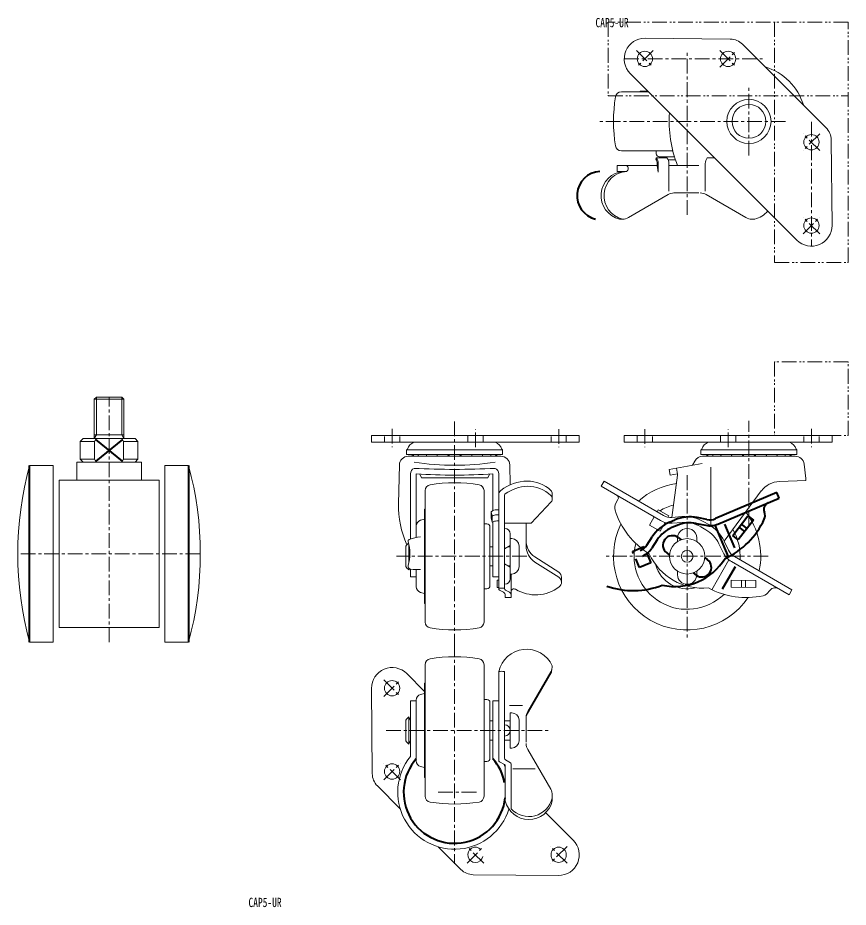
# Model space of a CAD drawing. Units: millimetres on the paper. Extents: x -594 to 524, y -420 to -108.
# Drawn here: x -62.8 to 219.2, y -419.6 to -117.7 of the extents above; entities that cross this region are included whole.
import ezdxf
from ezdxf.enums import TextEntityAlignment as Align

# ---------------------------------------------------------------- set-up
doc = ezdxf.new("R2010")
doc.units = ezdxf.units.MM
for name, pattern in [('CHAIN1', [8, 5, -1, 1, -1]), ('DASHED2', [3, 2, -1]), ('DOUBLE_CHAIN1', [8.8, 5, -1, 0.6, -0.6, 0.6, -1])]:
    doc.linetypes.add(name, pattern=pattern)
doc.layers.add('0-0', color=7, linetype='Continuous', lineweight=18)
doc.layers.add('0-1', color=4, linetype='DOUBLE_CHAIN1', lineweight=18)
doc.styles.add('ＭＳ ゴシック', font='')
doc.styles.get('ＭＳ ゴシック').set_extended_font_data('MS Gothic')

msp = doc.modelspace()

# ---------------------------------------------------------------- linework, layer by layer
at = {"layer": '0-0'}
for p, q in [((150.187, -124.639), (179.137, -124.899)), ((183.326, -126.657), (211.675, -155.006)), ((201.743, -193.157), (145.174, -136.589)), ((142.144, -142.852), (151.438, -142.852)), ((151.238, -142.652), (148.48, -142.652)), ((148.48, -142.652), (148.48, -142.852)), ((213.432, -159.195), (213.692, -188.145)), ((159.617, -162.852), (142.144, -162.852)), ((153.98, -163.852), (153.98, -162.852)), ((153.984, -165.252), (153.86, -165.652)), ((157.621, -165.252), (153.984, -165.252)), ((154.98, -164.852), (160.174, -164.852)), ((160.494, -165.852), (158.009, -165.852)), ((171.338, -165.252), (173.838, -165.252)), ((140.702, -169.852), (140.702, -167.852)), ((140.702, -167.852), (154.277, -167.852)), ((154.277, -167.178), (154.277, -167.852)), ((154.277, -167.852), (154.677, -170.079)), ((154.677, -170.079), (154.677, -167.17)), ((158.314, -176.554), (158.314, -167.17)), ((158.314, -167.852), (168.48, -167.852)), ((170.645, -176.554), (170.645, -167.17)), ((143.952, -169.852), (140.702, -169.852)), ((158.01, -177.693), (144.545, -185.511)), ((168.48, -177.152), (160.019, -177.152)), ((170.949, -177.693), (184.414, -185.511)), ((142.536, -186.052), (141.536, -186.052)), ((186.423, -186.052), (187.423, -186.052)), ((-36.849, -247.2), (-36.849, -260.5)), ((-26.849, -247.2), (-27.549, -246.5)), ((-26.849, -260.5), (-26.849, -247.2)), ((57.287, -259.5), (127.855, -259.5)), ((57.287, -261.8), (57.287, -259.5)), ((127.855, -259.5), (127.855, -261.8)), ((143.124, -259.5), (143.124, -261.8)), ((213.692, -259.5), (143.124, -259.5)), ((213.692, -261.8), (213.692, -259.5)), ((-41.664, -267.5), (-41.664, -261.5)), ((-36.756, -261.5), (-36.756, -267.5)), ((-26.941, -261.5), (-26.941, -267.5)), ((127.855, -261.8), (57.287, -261.8)), ((143.124, -261.8), (213.692, -261.8)), ((69.2, -264.3), (101.8, -264.3)), ((69.2, -265.9), (69.2, -264.3)), ((101.8, -264.3), (101.8, -265.9)), ((169.18, -265.9), (169.18, -264.3)), ((169.18, -264.3), (201.78, -264.3)), ((201.78, -264.3), (201.78, -265.9)), ((-42.849, -268.5), (-42.849, -274.803)), ((101.8, -265.9), (69.2, -265.9)), ((101.242, -266.54), (69.758, -266.54)), ((166.33, -269.574), (167.082, -268.143)), ((201.78, -265.9), (169.18, -265.9)), ((169.737, -266.54), (201.222, -266.54)), ((-12.849, -269.653), (-4.849, -269.653)), ((66.758, -269.47), (66.45, -282.655)), ((104.399, -276.208), (104.242, -269.47)), ((169.624, -268.993), (158.38, -270.975)), ((158.38, -270.975), (158.727, -272.945)), ((161.206, -272.606), (160.842, -270.541)), ((172.48, -290.132), (172.48, -270.259)), ((204.201, -269.185), (204.78, -274.04)), ((70.5, -294.628), (70.5, -272.497)), ((72.5, -272.497), (72.5, -294.117)), ((74.223, -273.808), (73.67, -272.574)), ((96.777, -273.808), (74.223, -273.808)), ((96.777, -273.808), (97.33, -272.574)), ((98.5, -272.497), (98.5, -284.984)), ((100.5, -272.497), (100.5, -311.517)), ((158.727, -272.945), (161.189, -272.511)), ((161.211, -272.915), (159.241, -287.283)), ((204.78, -274.04), (204.78, -274.773)), ((136.263, -274.972), (135.263, -276.704)), ((135.263, -276.704), (155.442, -288.354)), ((156.442, -286.622), (136.263, -274.972)), ((204.78, -274.773), (195.83, -275.086)), ((75.5, -278.171), (75.5, -322.829)), ((95.5, -322.829), (95.5, -278.171)), ((102.5, -311.517), (102.5, -279.67)), ((118.7, -280.954), (118.7, -279.222)), ((189.679, -278.321), (177.062, -295.367)), ((111.5, -289.292), (118.299, -281.975)), ((140.999, -281.17), (140.272, -282.428)), ((75.3, -284.5), (75.3, -316.5)), ((75.3, -284.5), (75.5, -284.5)), ((98.3, -286.821), (97.9, -285.372)), ((97.9, -285.372), (97.9, -287.472)), ((99.818, -284.679), (100.5, -284.679)), ((100.5, -286.404), (99.826, -286.404)), ((154.277, -285.372), (154.677, -284.679)), ((154.677, -284.679), (158.314, -286.779)), ((158.314, -286.779), (158.063, -287.214)), ((73.962, -288.274), (75.3, -287.9)), ((96.5, -289.5), (95.5, -289.5)), ((97.9, -287.472), (98.3, -288.921)), ((98.3, -288.921), (98.3, -286.821)), ((98.5, -288.813), (98.5, -307.448)), ((99.826, -288.504), (100.5, -288.504)), ((111.5, -289.292), (102.5, -289.292)), ((109.8, -296.969), (109.8, -289.292)), ((151.677, -289.875), (153.277, -287.104)), ((157.019, -289.022), (155.314, -291.975)), ((159.304, -287.279), (162.673, -287.034)), ((162.817, -289.029), (159.448, -289.273)), ((171.846, -289.742), (170.114, -288.742)), ((97.5, -290.5), (97.5, -310.5)), ((155.314, -291.975), (151.677, -289.875)), ((169.114, -290.474), (170.846, -291.474)), ((104.4, -308.1), (104.4, -292.9)), ((104.4, -294.5), (104.9, -294.5)), ((161.23, -294.25), (161.23, -295.456)), ((167.73, -295.456), (167.73, -294.25)), ((177.045, -295.332), (178.518, -298.372)), ((69, -304), (69, -297)), ((70, -296.63), (70, -302.498)), ((97.5, -297.25), (98.5, -297.25)), ((104.4, -296.8), (102.5, -298)), ((103.688, -297.25), (104.4, -297.25)), ((107.4, -297), (107.4, -304)), ((176.718, -299.244), (175.245, -296.204)), ((120.879, -305.888), (112.795, -300.71)), ((172.84, -311.819), (178.687, -301.692)), ((200.089, -311.822), (180.517, -300.522)), ((70, -305.1), (70, -304.582)), ((70.148, -304.701), (70, -305.1)), ((70.5, -304.856), (70.5, -307.448)), ((98.5, -303.75), (97.5, -303.75)), ((104.4, -304.2), (102.5, -303)), ((103.688, -303.75), (104.4, -303.75)), ((112.795, -302.442), (120.879, -307.62)), ((179.517, -302.254), (199.089, -313.554)), ((70.5, -307.448), (72.5, -307.448)), ((72.5, -310.8), (72.5, -304.959)), ((98.5, -307.448), (100.5, -307.448)), ((104.9, -306.5), (104.4, -306.5)), ((104.7, -314.479), (104.7, -306.5)), ((121.8, -307.572), (121.8, -309.304)), ((161.23, -305.544), (161.23, -306.75)), ((167.73, -306.75), (167.73, -305.544)), ((100, -308.586), (100, -311.085)), ((100.5, -308.586), (100, -308.586)), ((179.441, -310.986), (179.47, -308.586)), ((179.47, -308.586), (187.842, -308.685)), ((182.942, -308.627), (182.914, -311.027)), ((184.313, -311.043), (184.342, -308.644)), ((187.842, -308.685), (187.813, -311.085)), ((75.3, -313.1), (73.962, -312.726)), ((96.5, -311.5), (95.5, -311.5)), ((100, -311.085), (100.5, -311.085)), ((100.5, -311.32), (102.5, -311.32)), ((100.768, -311.959), (102.165, -312.693)), ((102.7, -313.578), (102.7, -314.479)), ((102.768, -311.959), (104.165, -312.693)), ((187.813, -311.085), (179.441, -310.986)), ((192.234, -312.428), (192.21, -312.469)), ((199.089, -313.554), (200.089, -311.822)), ((75.3, -316.5), (75.5, -316.5)), ((102.7, -314.479), (104.7, -314.479)), ((75.5, -337.274), (75.5, -381.945)), ((95.5, -381.945), (95.5, -337.274)), ((69.237, -340.304), (75.3, -346.368)), ((100.5, -369.77), (100.5, -339.618)), ((102.5, -339.701), (102.5, -369.115)), ((118.159, -339.675), (110.341, -353.14)), ((110.6, -353.291), (118.418, -339.825)), ((118.418, -339.825), (118.584, -338.622)), ((75.3, -343.609), (75.5, -343.609)), ((75.3, -375.609), (75.3, -343.609)), ((57.547, -374.267), (57.287, -345.317)), ((75.3, -347.009), (73.962, -347.383)), ((70.5, -349.555), (72.5, -349.555)), ((70.5, -368.465), (70.5, -349.555)), ((72.5, -349.309), (72.5, -369.909)), ((95.5, -349.109), (96.5, -349.109)), ((97.5, -369.109), (97.5, -350.109)), ((98.5, -349.555), (98.5, -369.195)), ((98.5, -349.555), (100.5, -349.555)), ((108.555, -351.178), (104.107, -351.178)), ((69, -363.109), (69, -356.109)), ((70, -355.009), (70, -364.209)), ((70.5, -356.359), (70, -355.009)), ((104.4, -353.609), (104.9, -353.609)), ((104.4, -353.609), (104.4, -365.609)), ((107.4, -363.109), (107.4, -356.109)), ((109.8, -355.149), (109.8, -363.609)), ((109.836, -354.613), (110.6, -353.291)), ((97.5, -356.359), (98.5, -356.359)), ((102.5, -356.359), (104.4, -356.359)), ((70, -364.209), (70.5, -362.859)), ((98.5, -362.859), (97.5, -362.859)), ((104.4, -362.859), (102.5, -362.859)), ((104.4, -365.609), (104.9, -365.609)), ((110.341, -366.079), (118.159, -379.544)), ((95.5, -370.109), (96.5, -370.109)), ((102.453, -371.205), (100.746, -370.201)), ((102.747, -369.546), (104.453, -370.55)), ((104.7, -370.981), (104.7, -386.218)), ((73.962, -371.836), (75.3, -372.209)), ((102.7, -383.479), (102.7, -371.636)), ((105.279, -372.577), (112.839, -372.577)), ((75.5, -375.609), (75.3, -375.609)), ((67.018, -386.169), (59.304, -378.455)), ((118.7, -381.552), (118.7, -383.552)), ((116.436, -387.504), (125.805, -396.873)), ((87.654, -406.805), (79.94, -399.091)), ((120.792, -408.822), (91.843, -408.562))]:
    msp.add_line(p, q, dxfattribs=at)
at = {"layer": '0-0', "lineweight": 40}
for p, q in [((-27.334, -268.18), (-36.364, -260.82)), ((-27.334, -260.82), (-36.364, -268.18)), ((-58.849, -329.653), (-58.849, -269.653)), ((-4.849, -269.653), (-4.849, -329.653)), ((194.952, -278.874), (174.149, -287.705)), ((174.93, -289.546), (195.734, -280.715)), ((195.734, -280.715), (194.952, -278.874)), ((179.958, -293.395), (185.076, -286.768)), ((185.076, -286.768), (186.976, -288.235)), ((190.709, -285.513), (190.727, -285.556)), ((158.48, -288.924), (160.321, -288.143)), ((167.527, -289.317), (170.841, -289.97)), ((171.228, -288.008), (167.914, -287.355)), ((177.136, -289.623), (180.54, -297.643)), ((186.976, -288.235), (181.858, -294.862)), ((184.836, -291.005), (182.937, -289.538)), ((161.102, -289.984), (159.261, -290.765)), ((178.551, -300.635), (173.982, -289.87)), ((182.081, -290.646), (183.98, -292.113)), ((150.806, -296.677), (152.638, -293.839)), ((154.318, -294.924), (152.486, -297.762)), ((161.444, -294.143), (162.407, -294.869)), ((181.858, -294.862), (179.958, -293.395)), ((145.945, -298.808), (149.811, -297.166)), ((146.257, -299.544), (145.945, -298.808)), ((149.811, -297.166), (150.007, -297.629)), ((148.289, -304.331), (147.039, -301.385)), ((150.823, -299.551), (152.155, -302.69)), ((157.532, -299.334), (158.496, -300.06)), ((170.463, -300.94), (171.427, -301.666)), ((152.155, -302.69), (148.289, -304.331)), ((180.783, -304.061), (176.426, -311.607)), ((166.552, -306.131), (167.515, -306.857))]:
    msp.add_line(p, q, dxfattribs=at)
at = {"layer": '0-0'}
for points in [[(-27.549, -246.5), (-36.149, -246.5), (-36.849, -247.2)], [(-36.179, -260.5), (-36.756, -261.5), (-41.664, -261.5), (-40.664, -260.5), (-23.034, -260.5), (-22.034, -261.5)], [(-27.519, -260.5), (-26.941, -261.5), (-22.034, -261.5), (-22.034, -267.5), (-23.034, -268.5)], [(-42.849, -268.5), (-20.849, -268.5), (-20.849, -274.653)], [(-36.179, -268.5), (-36.756, -267.5), (-41.664, -267.5), (-40.664, -268.5)], [(-22.034, -267.5), (-26.941, -267.5), (-27.519, -268.5)], [(-58.849, -269.653), (-50.849, -269.653), (-50.849, -329.653), (-58.849, -329.653)], [(-4.849, -329.653), (-12.849, -329.653), (-12.849, -269.653)]]:
    msp.add_lwpolyline(points, dxfattribs=at)
msp.add_lwpolyline([(-48.849, -324.653), (-14.849, -324.653), (-14.849, -274.653), (-48.849, -274.653)], close=True, dxfattribs=at)
for centre, radius in [((150.124, -131.639), 2.6), ((178.408, -131.639), 2.6), ((185.48, -152.852), 7.5), ((185.48, -152.852), 5.75), ((206.693, -159.923), 2.6), ((206.693, -188.208), 2.6), ((164.48, -300.5), 6), ((164.48, -300.5), 2), ((64.287, -345.254), 2.6), ((64.287, -373.538), 2.6), ((120.855, -401.823), 2.6)]:
    msp.add_circle(centre, radius, dxfattribs=at)
for centre, radius, start, end in [((150.124, -131.639), 7, 89.48513, 225.00001), ((179.083, -130.899), 6, 45, 89.48513), ((185.48, -152.852), 19.3, 16.74253, 73.25747), ((189.98, -152.852), 50.5, 170.50576, 189.49424), ((142.144, -144.852), 2, 89.99999, 170.50576), ((199.396, -152.852), 41.016, 175.87277, 201.45119), ((207.433, -159.249), 6, 0.51487, 45), ((142.144, -160.852), 2, 189.49424, 270), ((151.277, -167.178), 3, 0, 30.57807), ((154.98, -163.852), 1, 180, 270), ((151.677, -167.17), 3, 0, 39.73047), ((155.314, -167.17), 3, 0, 39.73047), ((173.645, -167.17), 3, 140.26953, 180), ((143.202, -168.852), 1.25, 306.87024, 53.12976), ((143.49, -178.061), 8.226, 93.75011, 256.26388), ((144.49, -178.061), 8.226, 93.75011, 256.26388), ((160.019, -181.152), 4, 90, 120.14054), ((168.94, -181.152), 4, 59.85946, 90), ((185.469, -178.061), 8.226, 283.73612, 320.80893), ((142.536, -182.052), 4, 270, 300.14054), ((186.423, -182.052), 4, 239.85946, 270), ((206.693, -188.208), 7, 224.99999, 0.51487), ((72.834, -265.111), 3.5, 108.9031, 162.99647), ((98.166, -265.111), 3.5, 17.0035, 71.09686), ((172.813, -265.111), 3.5, 108.9031, 162.99647), ((198.146, -265.111), 3.5, 17.0035, 71.09686), ((69.2, -264), 0.3, 270.00002, 342.99648), ((101.8, -264), 0.3, 197.00351, 269.99996), ((169.18, -264), 0.3, 270.00002, 342.99648), ((201.78, -264), 0.3, 197.00351, 269.99996), ((69.758, -269.54), 3, 89.99998, 178.65912), ((73, -265.515), 1.984, 191.17179, 211.08122), ((73.382, -265.515), 1.984, 191.17179, 211.08122), ((85.5, -176.962), 92.612, 261.46176, 278.53822), ((75.035, -265.515), 1.984, 191.17179, 211.08122), ((77.822, -265.515), 1.984, 191.17179, 211.08122), ((81.441, -265.515), 1.984, 191.17178, 211.08122), ((77.822, -265.515), 1.984, 328.91878, 335.75464), ((81.441, -265.515), 1.984, 328.91878, 348.8282), ((85.5, -265.515), 1.984, 191.17178, 211.08122), ((85.5, -265.515), 1.984, 328.91878, 348.8282), ((89.559, -265.515), 1.984, 191.17178, 211.08122), ((89.559, -265.515), 1.984, 328.91878, 348.8282), ((93.178, -265.515), 1.984, 204.24535, 211.08122), ((93.178, -265.515), 1.984, 328.91878, 348.82819), ((95.965, -265.515), 1.984, 328.91878, 348.82819), ((97.618, -265.515), 1.984, 328.91878, 348.82819), ((98, -265.515), 1.984, 328.91878, 348.82818), ((101.242, -269.54), 3, 1.34085, 89.99998), ((169.737, -269.54), 3, 89.99998, 152.24815), ((172.98, -265.515), 1.984, 191.17179, 211.08122), ((173.362, -265.515), 1.984, 191.17179, 211.08122), ((175.015, -265.515), 1.984, 191.17179, 211.08122), ((177.802, -265.515), 1.984, 191.17179, 211.08122), ((181.421, -265.515), 1.984, 191.17178, 211.08122), ((177.802, -265.515), 1.984, 328.91878, 335.75464), ((181.421, -265.515), 1.984, 328.91878, 348.8282), ((185.48, -265.515), 1.984, 191.17178, 211.08122), ((185.48, -265.515), 1.984, 328.91878, 348.8282), ((189.538, -265.515), 1.984, 191.17178, 211.08122), ((189.538, -265.515), 1.984, 328.91878, 348.8282), ((193.157, -265.515), 1.984, 204.24535, 211.08122), ((193.157, -265.515), 1.984, 328.91878, 348.82819), ((195.944, -265.515), 1.984, 328.91878, 348.82819), ((197.597, -265.515), 1.984, 328.91878, 348.82819), ((197.98, -265.515), 1.984, 328.91878, 348.82818), ((201.222, -269.54), 3, 6.7968, 89.99998), ((51.651, -299.653), 114.5, 164.8107, 195.18929), ((-115.349, -299.653), 114.5, 344.8107, 15.18929), ((72.5, -272.497), 2, 112.02639, 179.99999), ((85.5, 13.302), 284.277, 267.22759, 272.77239), ((98.5, -272.497), 2, 359.99997, 67.97357), ((85.5, -84.229), 188.716, 266.04995, 273.95003), ((160.221, -272.779), 1, 352.18958, 10), ((77.5, -278.171), 2, 99.59416, 180.00002), ((85.5, -325.5), 50, 80.40593, 99.59409), ((93.5, -278.171), 2, 0, 80.40585), ((110.257, -289.472), 14.5, 90.22611, 128.35834), ((110.964, -291.184), 14.5, 93.02207, 124.67273), ((110.194, -286.772), 11.8, 47.13929, 90.03035), ((110.194, -288.504), 11.8, 47.13929, 90.03035), ((164.48, -300.5), 25, 98.3826, 131.33708), ((196.109, -283.081), 8, 92.00003, 143.32582), ((102.5, -279.67), 2, 128.35834, 180.00001), ((103, -279.67), 0.5, 124.67273, 180.00001), ((117.2, -279.222), 1.5, 0, 47.13929), ((117.2, -280.954), 1.5, 317.10141, 47.13928), ((140.133, -280.67), 1, 330, 60), ((98.441, -283.404), 32, 178.65912, 204.29943), ((142.87, -283.928), 3, 150.00001, 197.70704), ((164.48, -300.5), 18, 104.9932, 120.73242), ((99.818, -287.679), 3, 90, 129.73047), ((99.826, -289.404), 3, 90, 120.57807), ((165.733, -276.629), 27, 197.70704, 238.39972), ((158.942, -282.292), 5, 240, 274.1503), ((164.48, -300.5), 25, 348.66293, 36.9648), ((74.5, -290.2), 2, 105.60569, 180.00001), ((96.5, -290.5), 1, 0, 89.99998), ((99.826, -291.504), 3, 90, 120.57807), ((164.48, -300.5), 25, 153.97268, 326.02733), ((158.942, -282.292), 7, 240, 274.1503), ((163.614, -300), 13, 59.99999, 94.1503), ((163.614, -300), 11, 59.99999, 94.1503), ((165.346, -301), 13, 25.8497, 59.99999), ((102.5, -292.9), 1.9, 0, 90), ((164.48, -294.25), 3.25, 0, 180.00001), ((165.346, -301), 11, 25.8497, 59.99999), ((164.48, -300.5), 18, 356.3878, 30.27582), ((70.3, -295.315), 0.6, 107.05878, 195.80493), ((55.29, -299.564), 15, 344.39513, 15.80493), ((78.925, -323.421), 30, 99.64165, 107.05878), ((104.9, -297), 2.5, 0, 90), ((116.3, -295.237), 6.5, 179.99999, 237.36388), ((71.651, -298.405), 3, 126.64932, 152.07177), ((116.3, -296.969), 6.5, 179.99999, 237.36388), ((164.48, -300.5), 18, 165.8438, 314.15619), ((183.017, -296.192), 5, 205.84971, 240), ((169.78, -291.32), 20, 204.53533, 275.46466), ((183.017, -296.192), 7, 205.84971, 240), ((71.651, -302.595), 3, 207.92826, 236.61915), ((70.7, -303.868), 1, 164.39513, 266.05076), ((74.075, -254.984), 50, 266.05076, 269.79974), ((104.9, -304), 2.5, 270, 0), ((164.48, -300.5), 11, 195.60874, 284.39123), ((119.8, -307.572), 2, 0, 57.3639), ((119.8, -309.304), 2, 307.07022, 57.3639), ((164.48, -306.75), 3.25, 180.00001, 0), ((74.5, -310.8), 2, 179.99999, 254.3943), ((96.5, -310.5), 1, 270.00002, 0), ((102.5, -308.1), 1.9, 270, 0), ((113.021, -300.33), 13.246, 239.07875, 307.07022), ((101, -311.517), 0.5, 179.99999, 242.30345), ((101.7, -313.578), 1, 0, 62.30346), ((103, -311.517), 0.5, 179.99999, 242.30328), ((103.7, -313.578), 1, 0, 62.30329), ((105.7, -312.552), 1, 59.07875, 180.00001), ((184.526, -287.479), 27, 241.60028, 282.29296), ((189.636, -310.928), 3, 282.29296, 330), ((194.375, -313.719), 2.5, 59.99999, 149.5104), ((77.5, -322.829), 2, 179.99998, 260.40583), ((93.5, -322.829), 2, 279.59415, 0), ((85.5, -275.5), 50, 260.40591, 279.59407), ((109.929, -341.707), 9.657, 24.732, 167.50662), ((85.5, -385.109), 50.5, 80.50576, 99.49424), ((77.5, -337.274), 2, 99.49424, 180.00001), ((93.5, -337.274), 2, 0, 80.50576), ((114.7, -337.666), 4, 329.85946, 0), ((64.287, -345.254), 7, 44.99999, 180.51487), ((101.5, -344.831), 5.308, 80.04873, 100.85909), ((102.4, -339.701), 0.1, 0, 80.04873), ((74.5, -349.309), 2, 105.60569, 180.00001), ((96.5, -350.109), 1, 0, 90), ((113.8, -355.149), 4, 149.85946, 180), ((71.651, -357.514), 3, 123.38085, 152.07174), ((104.9, -356.109), 2.5, 0, 90), ((102.5, -359.609), 1.9, 270, 90), ((71.651, -361.704), 3, 207.92826, 236.61915), ((104.9, -363.109), 2.5, 270, 0), ((113.8, -364.07), 4, 180, 210.14054), ((85.5, -380.609), 19.3, 141.00504, 342.90054), ((74.5, -369.909), 2, 179.99999, 254.3943), ((96.5, -369.109), 1, 270, 0), ((101, -369.77), 0.5, 180, 239.53715), ((85.5, -380.609), 19.3, 26.97671, 29.45835), ((102.2, -371.636), 0.5, 0, 59.53715), ((103, -369.115), 0.5, 180, 239.53715), ((104.2, -370.981), 0.5, 0, 59.53715), ((63.547, -374.213), 6, 180.51487, 225), ((114.7, -381.552), 4, 0, 30.14054), ((77.5, -381.945), 2, 180, 260.50576), ((93.5, -381.945), 2, 279.49424, 0), ((110.709, -380.599), 8.226, 223.07754, 346.26388), ((85.5, -334.109), 50.5, 260.50576, 279.49424), ((110.709, -381.599), 8.226, 193.20761, 346.26388), ((120.855, -401.823), 7, 269.48513, 45.00001), ((92.571, -401.823), 2.6, 43.81658, 346.11925), ((91.897, -402.562), 6, 225, 269.48513)]:
    msp.add_arc(centre, radius, start, end, dxfattribs=at)
at = {"layer": '0-0', "lineweight": 40}
for centre, radius, start, end in [((135.337, -178.061), 8.226, 93.75011, 256.26388), ((193.028, -284.579), 2.5, 113, 202.5104), ((187.947, -286.685), 3, 335.29296, 23), ((163.559, -300.891), 13, 113, 147.15031), ((165.4, -300.109), 13, 78.8497, 113), ((165.4, -300.109), 11, 78.8497, 113), ((172.195, -283.102), 7, 258.8497, 293), ((172.195, -283.102), 5, 258.8497, 293), ((166.144, -276.654), 27, 294.60028, 335.29296), ((163.559, -300.891), 11, 113, 147.15031), ((159.488, -296.739), 3.25, 53, 232.99999), ((146.605, -293.965), 5, 293, 327.1503), ((146.605, -293.965), 7, 293, 327.1503), ((160.338, -290.743), 20, 257.53533, 328.46466), ((169.471, -304.261), 3.25, 233.00001, 53), ((146.169, -285.133), 27, 250.70704, 291.39972), ((85.5, -380.609), 17.3, 138.71571, 353.80937), ((85.5, -380.609), 17.3, 10.68575, 41.28429)]:
    msp.add_arc(centre, radius, start, end, dxfattribs=at)
at = {"layer": '0-1'}
for p, q in [((137.624, -119.139), (137.624, -144.139)), ((219.193, -119.139), (137.624, -119.139)), ((194.193, -119.139), (194.193, -200.708)), ((219.193, -200.708), (219.193, -119.139)), ((137.624, -144.139), (219.193, -144.139)), ((194.193, -200.708), (219.193, -200.708)), ((194.193, -234.5), (194.193, -259.5)), ((219.193, -234.5), (194.193, -234.5)), ((219.193, -259.5), (219.193, -234.5)), ((194.193, -259.5), (219.193, -259.5))]:
    msp.add_line(p, q, dxfattribs=at)
at = {"layer": '0-1', "linetype": 'CHAIN1'}
for p, q in [((147.296, -128.811), (152.953, -134.467)), ((152.953, -128.811), (147.296, -134.467)), ((164.48, -184.583), (164.48, -129.583)), ((175.58, -128.811), (181.237, -134.467)), ((175.58, -134.467), (181.237, -128.811)), ((143.124, -131.639), (190.81, -131.639)), ((185.48, -164.466), (185.48, -141.299)), ((197.861, -152.852), (134.48, -152.852)), ((206.693, -152.983), (206.693, -195.208)), ((209.521, -157.095), (203.864, -162.752)), ((209.521, -162.752), (203.864, -157.095)), ((209.521, -191.036), (203.864, -185.379)), ((203.864, -191.036), (209.521, -185.379)), ((-31.849, -329.653), (-31.849, -246.5)), ((85.5, -254.753), (85.5, -330.5)), ((185.48, -290.233), (185.48, -254.5)), ((64.287, -257.241), (64.287, -263.479)), ((92.571, -263.479), (92.571, -257.345)), ((120.855, -257.345), (120.855, -263.479)), ((150.124, -257.345), (150.124, -263.479)), ((178.408, -263.479), (178.408, -257.345)), ((206.693, -257.241), (206.693, -263.479)), ((164.48, -273), (164.48, -328)), ((-0.849, -299.653), (-62.849, -299.653)), ((110.027, -300.5), (65.738, -300.5)), ((191.98, -300.5), (136.98, -300.5)), ((85.5, -329.609), (85.5, -404.909)), ((61.458, -342.426), (67.115, -348.082)), ((61.458, -348.082), (67.115, -342.426)), ((62.231, -359.609), (117.231, -359.609)), ((67.115, -376.367), (61.458, -370.71)), ((61.458, -376.367), (67.115, -370.71)), ((92.902, -380.609), (79.002, -380.609)), ((95.399, -404.651), (89.743, -398.994)), ((89.743, -404.651), (95.399, -398.994)), ((123.684, -398.994), (118.027, -404.651)), ((123.684, -404.651), (118.027, -398.994))]:
    msp.add_line(p, q, dxfattribs=at)
at = {"layer": '0-1', "linetype": 'Continuous'}
for p, q in [((-36.849, -247.2), (-26.849, -247.2)), ((-36.849, -259.288), (-26.849, -259.288))]:
    msp.add_line(p, q, dxfattribs=at)
at = {"layer": '0-1', "linetype": 'DASHED2'}
for p, q in [((61.687, -261.8), (61.687, -259.5)), ((66.887, -261.8), (66.887, -259.5)), ((89.971, -259.5), (89.971, -261.8)), ((95.171, -259.5), (95.171, -261.8)), ((118.255, -261.8), (118.255, -259.5)), ((123.455, -259.5), (123.455, -261.8)), ((147.524, -259.5), (147.524, -261.8)), ((152.724, -261.8), (152.724, -259.5)), ((175.808, -259.5), (175.808, -261.8)), ((181.008, -259.5), (181.008, -261.8)), ((204.093, -261.8), (204.093, -259.5)), ((209.293, -261.8), (209.293, -259.5))]:
    msp.add_line(p, q, dxfattribs=at)
at = {"layer": '0-1', "linetype": 'Continuous'}
for points in [[(-36.849, -260.5), (-36.149, -259.288), (-36.149, -246.5)], [(-27.549, -246.5), (-27.549, -259.288), (-26.849, -260.5)]]:
    msp.add_lwpolyline(points, dxfattribs=at)

# ---------------------------------------------------------------- texts
at = {"layer": '0-0', "style": 'ＭＳ ゴシック', "width": 0.75}
for p in [(133.354, -121.84), (15.5, -420.5)]:
    msp.add_text('CAP5-UR', height=3.152, dxfattribs=at).set_placement(p, align=Align.BOTTOM_LEFT)

doc.saveas('drawing.dxf')
